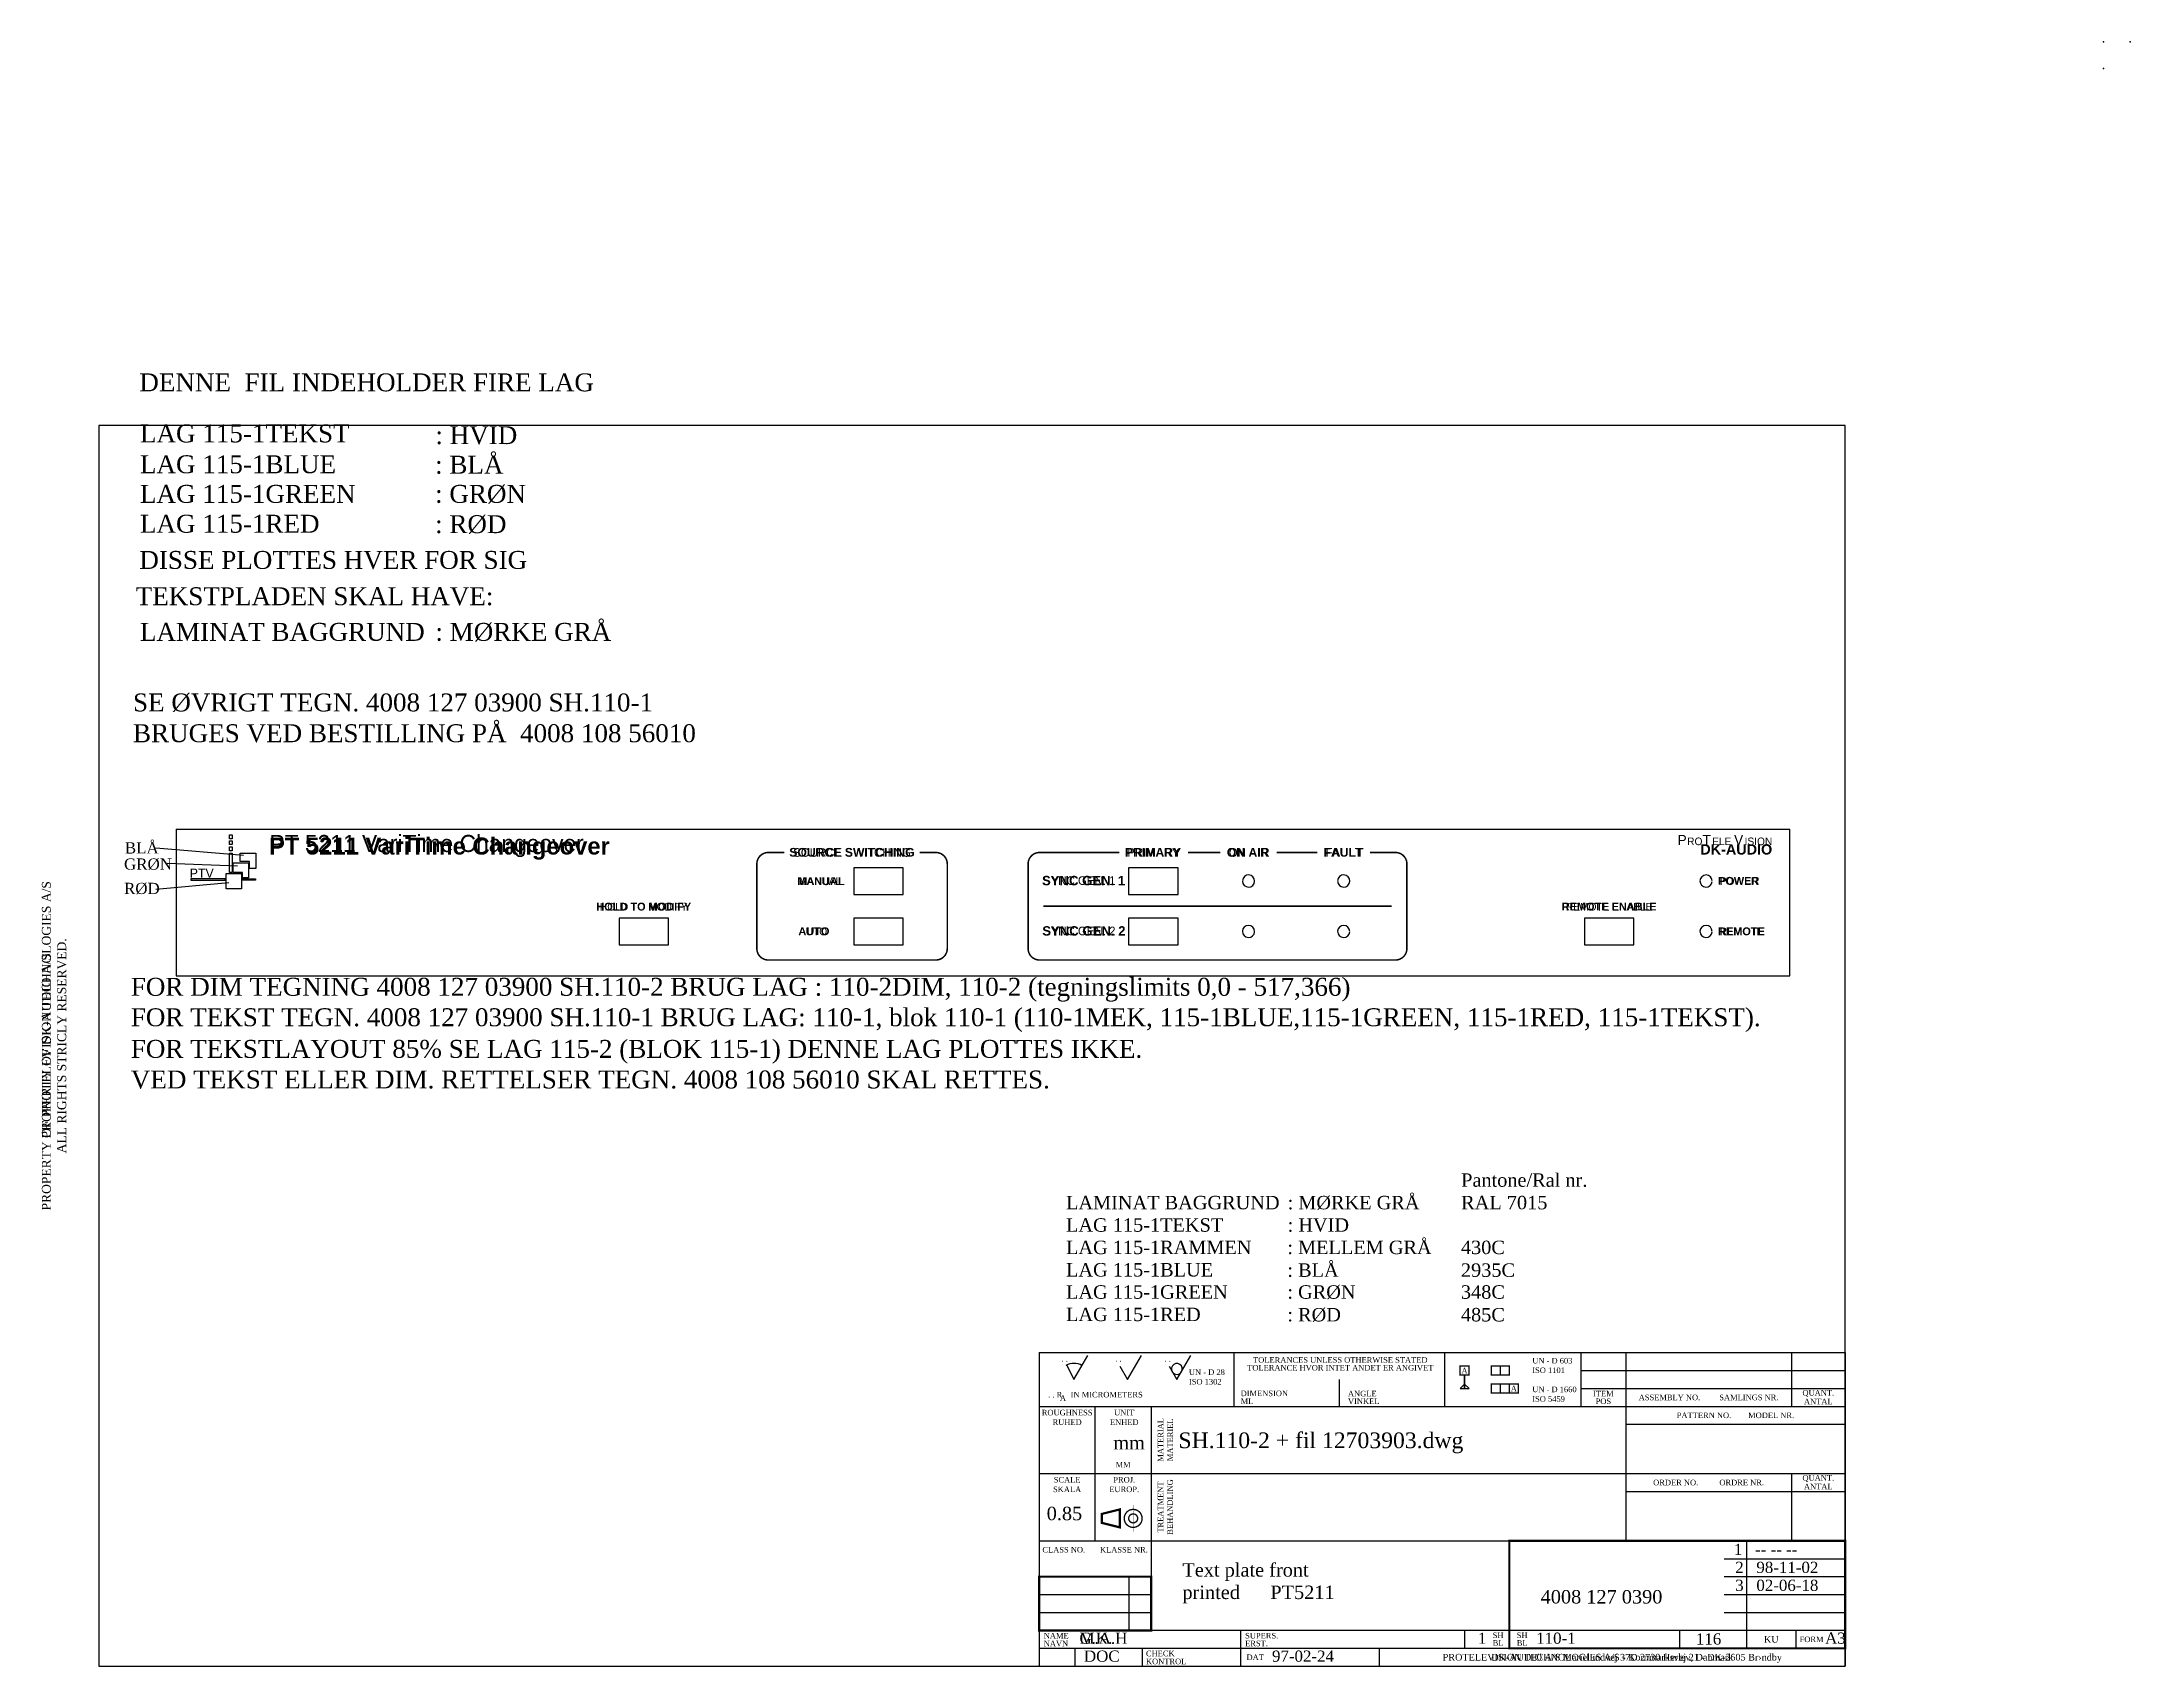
# Model space of a CAD drawing. Extents: x 7 to 474, y 10 to 373.
import ezdxf
from ezdxf.enums import TextEntityAlignment as Align

# ---------------------------------------------------------------- set-up
doc = ezdxf.new("R2010")
doc.units = 0
doc.header["$MEASUREMENT"] = 0
doc.linetypes.add('CENTER', pattern=[2, 1.25, -0.25, 0.25, -0.25])
for name, color, linetype in [('110-1', 10, 'CONTINUOUS'), ('110-1MEK', 3, 'CONTINUOUS'), ('115-1TEKST', 7, 'CONTINUOUS'), ('OLD_TEKST', 7, 'CONTINUOUS'), ('README', 7, 'CONTINUOUS')]:
    doc.layers.add(name, color=color, linetype=linetype)
doc.styles.add('ARIAB', font='ARIAB.SHX')
doc.styles.add('ARIE', font='ARIE.SHX')
doc.styles.add('ARIM', font='ARIM.SHX')
doc.styles.add('DK-AUDIO', font='')
doc.styles.get("Standard").update_dxf_attribs({"font": 'TIMES.TTF'})
doc.styles.add('TXT', font='TIMES.TTF')
doc.styles.add('UV', font='TIMES.TTF')
doc.styles.get('DK-AUDIO').set_extended_font_data('Arial', bold=True)

msp = doc.modelspace()

# ---------------------------------------------------------------- linework, layer by layer
at = {"layer": '110-1'}
for p, q in [((410, 287), (20, 287)), ((20, 287), (20, 10)), ((410, 10), (410, 287)), ((32.74929020616528, 192.7046713228594), (52.27956822626626, 191.065676303779)), ((35.30095806645689, 189.2445704683223), (50.97548604840367, 188.6982391833466)), ((32.71881739343723, 183.4817938985065), (49.03929099122615, 184.9325908195915)), ((255, 67), (255, 50)), ((253, 14), (253, 10)), ((275, 18), (275, 14)), ((20, 10), (410, 10))]:
    msp.add_line(p, q, dxfattribs=at)
for points in [[(230, 80), (410, 80)], [(230, 80), (230, 10)], [(236.1519237886467, 77.23205080756888), (237.75, 74), (240.8685888495279, 79.36650848224347)], [(248.0374851427604, 76.9698057258089), (249.75, 74), (252.8685888495279, 79.36650848224347)], [(259.0374851427604, 76.9698057258089), (260.75, 74), (263.8685888495279, 79.36650848224347)], [(273.5, 80), (273.5, 68)], [(320.5, 80), (320.5, 68)], [(351, 80), (351, 68)], [(361, 80), (361, 38)], [(398, 80), (398, 68)], [(410, 80), (410, 10)], [(351, 76), (410, 76)], [(297, 74), (297, 68)], [(351, 72), (410, 72)], [(230, 68), (410, 68)], [(242.5, 38), (242.5, 68)], [(255, 68), (255, 18)], [(361.0905294119907, 64.00669696654226), (410.0905294119907, 64.00669696654226)], [(230, 53), (410, 53)], [(398, 53), (398, 38)], [(361, 49), (410, 49)], [(230, 38), (410, 38)], [(388, 38), (388, 14)], [(383, 34), (410, 34)], [(250, 30), (250, 18)], [(383, 30), (410, 30)], [(230, 26), (255, 26)], [(383, 26), (410, 26)], [(230, 22), (255, 22)], [(383, 22), (410, 22)], [(410, 18), (230, 18)], [(230, 14), (410, 14)], [(238, 14), (238, 10)], [(253, 14), (253, 10)], [(275, 18), (275, 10)], [(306, 10), (306, 14)], [(325, 18), (325, 14)], [(335, 18), (335, 14)], [(373, 18), (373, 14)], [(399, 18), (399, 14)], [(230, 10), (410, 10)]]:
    msp.add_lwpolyline(points, dxfattribs=at)
for points, const_width in [([(324, 77), (326, 77), (326, 75), (324, 75)], 0.3), ([(331, 75), (333, 75), (333, 77), (331, 77)], 0.3), ([(333, 75), (335, 75), (335, 77), (333, 77)], 0.3), ([(331, 71), (333, 71), (333, 73), (331, 73)], 0.3), ([(333, 71), (335, 71), (335, 73), (333, 73)], 0.3), ([(335, 73), (337, 73), (337, 71), (335, 71)], 0.3), ([(335, 14), (410, 14), (410, 38), (335, 38)], 0.5)]:
    msp.add_lwpolyline(points, close=True, dxfattribs=dict(at, const_width=const_width))
for points, const_width in [([(325, 75), (325, 72)], 0.4), ([(244, 42), (248, 41), (248, 45), (244, 44), (244, 42)], 0.5), ([(230, 18), (255, 18), (255, 30), (230, 30), (230, 18)], 0.5)]:
    msp.add_lwpolyline(points, dxfattribs=dict(at, const_width=const_width))
msp.add_lwpolyline([(324, 72), (326, 72), (325, 73)], close=True, dxfattribs=at)
at = {"layer": '110-1', "color": 2, "linetype": 'CENTER', "const_width": 0.02}
for points in [[(243, 43), (254, 43)], [(251, 46), (251, 40)]]:
    msp.add_lwpolyline(points, dxfattribs=at)
at = {"layer": '110-1', "color": 13}
for points, const_width in [([(249, 43, 1), (253, 43, 1)], 0.2999999999999998), ([(250, 43, 1), (252, 43, 1)], 0.2999999999999999)]:
    msp.add_lwpolyline(points, format="xyb", close=True, dxfattribs=dict(at, const_width=const_width))
at = {"layer": '110-1'}
for centre, radius, start, end in [((237.75, 74), 3.605551275464019, 59.8382447180721, 119.8382447180721), ((260.7603144101786, 76.35859236105458), 1.214781746034139, 306.4847730898729, 299.2476703006309)]:
    msp.add_arc(centre, radius, start, end, dxfattribs=at)
at = {"layer": '110-1MEK'}
for p, q in [((37.26844977473392, 196.8710292734499), (397.6684497747339, 196.8710292734499)), ((397.6684497747339, 164.1460292734499), (397.6684497747339, 196.8710292734499)), ((199.6564922337019, 188.2605292734499), (188.6064922337019, 188.2605292734499)), ((188.6064922337019, 188.2605292734499), (188.6064922337019, 182.3105292734499)), ((199.6564922337019, 182.3105292734499), (199.6564922337019, 188.2605292734499)), ((261.0377850838651, 188.2605292734499), (249.9877850838651, 188.2605292734499)), ((249.9877850838651, 188.2605292734499), (249.9877850838651, 182.3105292734499)), ((261.0377850838651, 182.3105292734499), (261.0377850838651, 188.2605292734499)), ((188.6064922337019, 182.3105292734499), (199.6564922337019, 182.3105292734499)), ((249.9877850838651, 182.3105292734499), (261.0377850838651, 182.3105292734499)), ((147.2334674467764, 177.0065292734499), (136.1834674467764, 177.0065292734499)), ((136.1834674467764, 177.0065292734499), (136.1834674467764, 171.0565292734499)), ((147.2334674467764, 171.0565292734499), (147.2334674467764, 177.0065292734499)), ((199.6564922337019, 177.0065292734499), (188.6064922337019, 177.0065292734499)), ((188.6064922337019, 177.0065292734499), (188.6064922337019, 171.0565292734499)), ((199.6564922337019, 171.0565292734499), (199.6564922337019, 177.0065292734499)), ((261.0377850838651, 177.0065292734499), (249.9877850838651, 177.0065292734499)), ((249.9877850838651, 177.0065292734499), (249.9877850838651, 171.0565292734499)), ((261.0377850838651, 171.0565292734499), (261.0377850838651, 177.0065292734499)), ((351.7770599279696, 177.0065292734499), (351.7770599279696, 171.0565292734499)), ((362.8270599279696, 177.0065292734499), (351.7770599279696, 177.0065292734499)), ((362.8270599279696, 171.0565292734499), (362.8270599279696, 177.0065292734499)), ((136.1834674467764, 171.0565292734499), (147.2334674467764, 171.0565292734499)), ((188.6064922337019, 171.0565292734499), (199.6564922337019, 171.0565292734499)), ((249.9877850838651, 171.0565292734499), (261.0377850838651, 171.0565292734499)), ((351.7770599279696, 171.0565292734499), (362.8270599279696, 171.0565292734499)), ((37.26844977473397, 164.1460292734499), (397.6684497747339, 164.1460292734499))]:
    msp.add_line(p, q, dxfattribs=at)
at = {"layer": '110-1MEK', "color": 3, "linetype": 'CONTINUOUS'}
msp.add_line((37.26844977473392, 196.8710292734499), (37.26844977473392, 164.1460292734499), dxfattribs=at)
at = {"layer": '110-1MEK'}
for centre, start, end in [((276.7602474143173, 185.2855292734499), 180.5060194218778, 177.0371143407239), ((298.0102474143173, 185.2855292734499), 180.5060194218778, 177.0371143407239), ((378.9344497747338, 185.2855292734499), 0.506019421877783, 357.0371143407238), ((276.7602474143173, 174.0315292734499), 0.506019421877783, 357.0371143407238), ((298.0102474143173, 174.0315292734499), 0.506019421877783, 357.0371143407238), ((378.9344497747338, 174.0315292734499), 0.506019421877783, 357.0371143407238)]:
    msp.add_arc(centre, 1.36, start, end, dxfattribs=at)
at = {"layer": '115-1TEKST', "const_width": 0.34}
for points in [[(166.9566278475518, 189.1105292734499), (166.9566278475519, 170.2065292734499, 0.4142135623730948), (169.5066278475519, 167.6565292734499), (206.9326594404602, 167.6565292734499, 0.4142135623730951), (209.4826594404602, 170.2065292734499), (209.4826594404602, 189.1105292734499, 0.4142135623730951), (206.9326594404602, 191.66052927345), (203.3372308490508, 191.66052927345, 0.4238445129098389)], [(173.1171811493685, 191.6605292734499), (169.5066278475518, 191.6605292734499, 0.4142135623730953), (166.9566278475518, 189.1105292734499)], [(227.5325204272324, 189.1105292734499), (227.5325204272325, 170.2065292734499, 0.4142135623730948), (230.0825204272325, 167.6565292734499), (309.5778513484142, 167.6565292734499, 0.4142135623730951), (312.1278513484142, 170.2065292734499), (312.1278513484142, 189.1105292734499, 0.4142135623730951), (309.5778513484142, 191.66052927345), (303.8778043193745, 191.66052927345, 0.4161034678203243)], [(247.8742124544338, 191.66052927345), (230.0825204272324, 191.66052927345, 0.4142135623730951), (227.5325204272324, 189.1105292734499)], [(270.5003131579472, 191.66052927345), (263.2093721466088, 191.6605292734499, 0.4142135623730951)], [(292.1449206920269, 191.66052927345), (283.0189516147664, 191.66052927345, 0.4142135623730951)]]:
    msp.add_lwpolyline(points, format="xyb", dxfattribs=at)
msp.add_lwpolyline([(230.9325204272325, 179.65852927345), (308.7278513484142, 179.6585292734499)], dxfattribs=at)
at = {"layer": 'OLD_TEKST', "linetype": 'CONTINUOUS'}
for points in [[(49.16927159972176, 195.6257252297362), (49.76197376638843, 195.6257252297362), (49.76197376638843, 194.7420595630695), (49.16927159972176, 194.7420595630695), (49.16927159972176, 195.6257252297362)], [(49.16927159972176, 194.2806965630695), (49.76772826638842, 194.2806965630695), (49.76772826638842, 193.4234460630695), (49.16927159972176, 193.4234460630695), (49.16927159972176, 194.2806965630695)], [(49.16927159972176, 192.9301230630695), (49.76772826638842, 192.9301230630695), (49.76772826638842, 192.0405215630695), (49.16927159972176, 192.0405215630695), (49.16927159972176, 192.9301230630695)], [(49.16927159972176, 191.5381743964028), (49.76772826638842, 191.5381743964028), (49.76772826638842, 187.2234865630695), (49.16927159972176, 187.2234865630695), (49.16927159972176, 191.5381743964028)], [(51.58109559972176, 191.5381743964028), (55.05294326638842, 191.5381743964028), (55.05294326638842, 188.0848992297362), (53.6756769330551, 188.0848992297362), (53.6756769330551, 189.6301028964029), (51.5807159330551, 189.6301028964029), (51.58109559972176, 191.5381743964028)], [(48.44224109972176, 186.9670472297362), (51.8550704330551, 186.9670472297362), (51.8550704330551, 183.5218725630695), (48.44224109972176, 183.5218725630695), (48.44224109972176, 186.9670472297362)], [(50.0242129330551, 189.3739213964028), (53.42086676638842, 189.3739213964028), (53.42086676638842, 186.0095817297362), (52.11062859972177, 186.0095817297362), (52.11062859972177, 187.2244243964028), (50.02385593305509, 187.2244243964028), (50.0242129330551, 189.3739213964028)], [(48.18487809972176, 185.7515812297362), (40.52591909972176, 185.7515812297362), (40.52591909972176, 185.4811877297361), (48.18487809972176, 185.4811877297361)], [(52.10515176638845, 185.7515812297362), (54.96815576638843, 185.7515812297362), (54.96815576638843, 185.4811877297361), (52.10865376638844, 185.4811877297361)]]:
    msp.add_lwpolyline(points, close=True, dxfattribs=at)
at = {"layer": 'README', "color": 0, "linetype": 'BYBLOCK'}
for p in [(467.6642000000001, 372.6414699835328), (473.6642000000001, 372.6414699835328), (467.6642000000001, 366.655589886131)]:
    msp.add_point(p, dxfattribs=at)

# ---------------------------------------------------------------- texts
at = {"layer": '110-1'}
for s, height, style, p in [('BLÅ', 2.5, 'UV', (25.81767354669796, 191.4324984139798)), ('GRØN', 2.5, 'UV', (25.63541139036953, 187.8227978069948)), ('RØD', 2.5, 'UV', (25.63541139036953, 182.3862396663939)), ('Pantone/Ral nr.', 3, 'UV', (324.2471113563763, 117.036610685325)), ('LAMINAT BAGGRUND', 3, 'UV', (236, 112)), (': MØRKE GRÅ', 3, 'UV', (285.4892704490437, 112)), ('RAL 7015', 3, 'UV', (324.2471113563763, 112)), ('LAG 115-1TEKST', 3, 'UV', (236, 107)), (': HVID', 3, 'UV', (285.4892704490437, 107)), ('LAG 115-1RAMMEN', 3, 'UV', (236, 102)), (': MELLEM GRÅ', 3, 'UV', (285.4324003701647, 102)), ('430C', 3, 'UV', (324.1902412774973, 102)), ('LAG 115-1BLUE', 3, 'UV', (236, 97)), (': BLÅ', 3, 'UV', (285.4324003701647, 96.92766232799853)), ('2935C', 3, 'UV', (324.1902412774973, 96.92766232799853)), ('LAG 115-1GREEN', 3, 'UV', (236, 92.04318833468577)), (': GRØN', 3, 'UV', (285.4324003701647, 92.04318833468577)), ('348C', 3, 'UV', (324.1902412774973, 92.04318833468577)), ('LAG 115-1RED', 3, 'UV', (236, 87.04318833468577)), (': RØD', 3, 'UV', (285.4324003701647, 86.97085066268428)), ('485C', 3, 'UV', (324.1902412774973, 86.97085066268428)), ('. .', 1.25, 'UV', (235, 78)), ('. .', 1.25, 'UV', (247, 78)), ('. .', 1.25, 'UV', (258, 78)), ('UN - D 28', 1.25, 'UV', (263.4515377956598, 75.02407734614562)), ('UN - D 603', 1.25, 'UV', (340.1222111527001, 77.58373823547444)), ('ISO 1101', 1.25, 'UV', (340.1222111527001, 75.4479114638209)), ('. . R    IN MICROMETERS', 1.25, 'UV', (232, 70)), ('A', 1.25, 'UV', (234.6336749910042, 69.24320691858551)), ('ISO 1302 ', 1.25, 'UV', (263.4515377956598, 72.88825057449208)), ('DIMENSION', 1.25, 'UV', (274.9937374510446, 70.28801997642456)), ('ANGLE', 1.25, 'UV', (298.9650649737952, 70.2320191277991)), ('UN - D 1660', 1.25, 'UV', (340.1222111527001, 71.17625792051382)), ('ISO 5459', 1.25, 'UV', (340.1222111527001, 69.04043114886028)), ('ML', 1.25, 'UV', (274.9937374510446, 68.52234765310455)), ('VINKEL', 1.25, 'UV', (298.9650649737952, 68.52335771047628)), ('SH.110-2 + fil 12703903.dwg', 3.5, 'TXT', (261.1093089669063, 58.68200790593902)), ('NAME', 1.249999999999999, 'UV', (231.02805420544, 16.17553048701874)), ('NAVN', 1.249999999999999, 'UV', (231.02805420544, 14.43706300589521)), ('ERST.', 1.25, 'UV', (276, 14.46198679032727)), ('SUPERS.', 1.25, 'UV', (276, 16.19153286067387)), ('KONTROL', 1.25, 'UV', (253.856761589515, 10.44573543866218)), ('CHECK', 1.25, 'UV', (253.856761589515, 12.22404764596113))]:
    msp.add_text(s, height=height, dxfattribs=dict(at, style=style)).set_placement(p)
for s, p in [('PROPERTY OF DK-AUDIO A/S', (9.285714285714292, 148.5)), ('ALL RIGHTS STRICLY RESERVED.', (12.71428571428571, 148.5))]:
    msp.add_text(s, height=2, rotation=90, dxfattribs=at).set_placement(p, align=Align.CENTER)
at = {"layer": '110-1', "style": 'UV'}
for s, height, p in [('TOLERANCE HVOR INTET ANDET ER ANGIVET', 1.250000000000001, (297.25, 76.00024422185551)), ('TOLERANCES UNLESS OTHERWISE STATED', 1.250000000000001, (297.25, 77.74975577814448)), ('ROUGHNESS', 1.25, (236.25, 66)), ('UNIT', 1.25, (249, 66)), ('RUHED', 1.25, (236.25, 63.86417322834646)), ('ENHED', 1.25, (249, 63.86417322834646)), ('SCALE', 1.25, (236.25, 51)), ('PROJ.', 1.25, (249, 51)), ('MM', 1.25, (248.75, 54.3740157480315)), ('SKALA', 1.25, (236.25, 48.86417322834646)), ('EUROP.', 1.25, (249, 48.86417322834646))]:
    msp.add_text(s, height=height, dxfattribs=at).set_placement(p, align=Align.CENTER)
for s, height, p in [('A', 1.25, (325, 76)), ('A', 1.25, (336, 72)), ('ITEM', 1.25, (356, 70.85433070866141)), ('ASSEMBLY NO.         SAMLINGS NR.', 1.25, (379.5, 70)), ('QUANT.', 1.25, (404, 70.89046010127923)), ('POS', 1.25, (356, 69.14566929133858)), ('PATTERN NO.        MODEL NR.', 1.25, (385.5, 66.00492125984252)), ('ANTAL', 1.25, (404, 69.11446115856329)), ('ORDER NO.          ORDRE NR.', 1.25, (379.5, 51)), ('QUANT.', 1.249999999999999, (404, 51.89426435991213)), ('ANTAL', 1.249999999999999, (404, 50.11065689993039)), ('CLASS NO.       KLASSE NR.', 1.25, (242.5, 36)), ('BL', 1.249999999999999, (332.4953008879645, 15.18873869770814)), ('SH', 1.249999999999999, (332.4953008879645, 16.90498524823715)), ('BL', 1.249999999999999, (337.8685305792917, 15.18873869770814)), ('SH', 1.249999999999999, (337.8685305792917, 16.90498524823715)), ('KU', 1.5, (393.5, 16)), ('FORM', 1.25, (402.5, 16)), ('DAT', 1.25, (278.2508281866458, 12))]:
    msp.add_text(s, height=height, dxfattribs=at).set_placement(p, align=Align.MIDDLE)
for s, p in [('MATERIAL', (257.1054586197872, 60.53414778724726)), ('MATERIEL', (259.2412853914407, 60.53414778724726)), ('BEHANDLING', (259.2412853914407, 45.53414778724726)), ('TREATMENT', (257.1054586197872, 45.53414778724726))]:
    msp.add_text(s, height=1.25, rotation=90, dxfattribs=at).set_placement(p, align=Align.MIDDLE)
at = {"layer": '110-1', "color": 14}
for s, height, p in [('mm', 3, (246.564045793674, 58.38905065563595)), ('0.85', 3, (231.6854279165733, 42.59735321362857)), ('1   -- -- --', 2.5, (385.1659741101236, 34.83837923969952)), ('Text plate front', 3, (262, 30)), ('2   98-11-02', 2.5, (385.4534844161223, 30.81657454382754)), ('printed      PT5211', 3, (262, 25)), ('3   02-06-18', 2.5, (385.4534844161223, 26.81657454382754)), ('4008 127 0390', 3, (342, 24)), ('M.A.H', 2.5, (239, 15)), ('1', 2.5, (328, 15)), ('110-1', 2.5, (341, 15)), ('116', 2.5, (376.6680236079614, 14.84382203354865)), ('DOC', 2.5, (240, 11)), ('97-02-24', 2.5, (282, 11))]:
    msp.add_text(s, height=height, dxfattribs=at).set_placement(p)
at = {"layer": '110-1', "color": 14, "style": 'TXT'}
msp.add_text('A3', height=2.5, dxfattribs=at).set_placement((405.5172989966748, 15.01942516083291))
at = {"layer": '110-1', "color": 10, "style": 'UV'}
msp.add_text('DK-AUDIO A/S Marielundvej 37D 2730 Herlev, Danmark', height=1.5, dxfattribs=at).set_placement((358, 11.81102362204724), align=Align.MIDDLE)
at = {"layer": '115-1TEKST', "style": 'DK-AUDIO'}
for s, height, p in [('PT 5211 VariTime Changeover', 3.8, (58.00728076377663, 191.2019599744392)), ('SOURCE SWITCHING', 1.95, (174.196353985157, 190.7230132861267)), ('PRIMARY', 1.95, (249.1594114468828, 190.7392432574532)), ('ON AIR', 1.95, (271.9032163410222, 190.7104233253859)), ('FAULT', 1.95, (293.4996606617042, 190.7145594805679)), ('DK-AUDIO', 2.3, (377.6534313114664, 191.1973047543867)), ('MANUAL', 1.75, (175.9732815501256, 184.3632133494703)), ('SYNC GEN. 1', 2.1, (230.6400119106622, 184.3388857602819)), ('POWER', 1.75, (381.6072179916603, 184.4530971625703)), ('HOLD TO MODIFY', 1.75, (131.1101598790124, 178.700899374317)), ('REMOTE ENABLE', 1.75, (346.6986310402103, 178.7084866177761)), ('AUTO', 1.75, (176.2365275718969, 173.2062617947246)), ('SYNC GEN. 2', 2.1, (230.7011319208848, 173.1056016053906)), ('REMOTE', 1.75, (381.6072179916603, 173.188593518819))]:
    msp.add_text(s, height=height, dxfattribs=at).set_placement(p)
at = {"layer": 'OLD_TEKST'}
for s, height, style, p in [('PT 5211 VariTime Changeover', 3.808, 'ARIM', (58.11156416396626, 191.7674636490922)), ('P', 2.295, 'ARIE', (372.5576796961222, 193.2931651827999)), ('RO', 1.7, 'ARIE', (374.7140750444061, 193.2933026139924)), ('T', 2.295, 'ARIE', (378.1416979806785, 193.2932668773422)), ('ELE', 1.7, 'ARIE', (380.3007880729132, 193.2934394487435)), ('V', 2.295, 'ARIE', (385.1886860069453, 193.301782465519)), ('ISION', 1.7, 'ARIE', (387.5420876505643, 193.2929637811924)), ('PTV', 2.057, 'ARIE', (40.30920256431791, 186.0083801175004)), ('MANUAL', 1.7, 'ARIAB', (176.3426438017334, 184.435554787447)), ('SYNC GEN. 1', 1.9125, 'ARIAB', (230.8425577909327, 184.435554787447)), ('POWER ', 1.7, 'ARIAB', (381.9944497747338, 184.435554787447)), ('AUTO', 1.7, 'ARIAB', (176.3426438017334, 173.181554787447)), ('SYNC GEN. 2', 1.9125, 'ARIAB', (230.8425577909327, 173.181554787447)), ('REMOTE', 1.7, 'ARIAB', (381.9944497747338, 173.181554787447))]:
    msp.add_text(s, height=height, dxfattribs=dict(at, style=style)).set_placement(p)
at = {"layer": 'OLD_TEKST', "style": 'ARIAB'}
for s, p in [('SOURCE SWITCHING', (188.2196431477566, 191.66052927345)), ('PRIMARY', (255.5127850838651, 191.66052927345)), ('ON AIR', (276.7602474143173, 191.66052927345)), ('FAULT', (298.0102474143172, 191.66052927345))]:
    msp.add_text(s, height=1.9125, dxfattribs=at).set_placement(p, align=Align.MIDDLE)
at = {"layer": 'OLD_TEKST'}
msp.add_text('PROPERTY OF PROTELEVISION TECHNOLOGIES A/S', height=2, rotation=90, dxfattribs=at).set_placement((9.285714285714292, 148.5), align=Align.CENTER)
at = {"layer": 'OLD_TEKST', "style": 'ARIAB'}
for s, p in [('HOLD TO MODIFY', (141.7084674467764, 178.7065292734499)), ('REMOTE ENABLE', (357.3020599279696, 178.7065292734499))]:
    msp.add_text(s, height=1.7, dxfattribs=at).set_placement(p, align=Align.CENTER)
at = {"layer": 'OLD_TEKST', "color": 14}
msp.add_text('G.K.', height=2.5, dxfattribs=at).set_placement((239, 15))
at = {"layer": 'OLD_TEKST', "color": 10, "style": 'UV'}
msp.add_text('PROTELEVISION TECHNOLOGIES A/S - Kornmarksvej 21 - DK-2605 Br›ndby', height=1.5, dxfattribs=at).set_placement((358, 11.81102362204724), align=Align.MIDDLE)
at = {"layer": 'README', "style": 'TXT'}
for s, p in [('DENNE  FIL INDEHOLDER FIRE LAG ', (29.05114731746671, 294.6108290776095)), ('LAG 115-1TEKST', (29.18861631195202, 283.2053515476733)), (': HVID', (95.1743102440103, 282.8225832645047)), ('LAG 115-1BLUE', (29.18861631195202, 276.3239786646669)), (': BLÅ', (95.09848347217155, 276.2275284353316)), ('LAG 115-1GREEN', (29.18861631195202, 269.7148964442479)), (': GRØN', (95.09848347217155, 269.7148964442479)), ('LAG 115-1RED', (29.18861631195202, 263.0482297775812)), (': RØD', (95.09848347217155, 262.9517795482459)), ('DISSE PLOTTES HVER FOR SIG', (29.05114731746671, 254.9709976322531)), ('TEKSTPLADEN SKAL HAVE:', (28.24440364655713, 246.8697890782274)), ('LAMINAT BAGGRUND', (29.18861631195202, 238.9068574910118)), (': MØRKE GRÅ', (95.17431024401029, 238.9068574910118)), ('SE ØVRIGT TEGN. 4008 127 03900 SH.110-1', (27.64218560261638, 223.1535381153231)), ('BRUGES VED BESTILLING PÅ  4008 108 56010', (27.64218560261638, 216.2821451908199)), ('FOR DIM TEGNING 4008 127 03900 SH.110-2 BRUG LAG : 110-2DIM, 110-2 (tegningslimits 0,0 - 517,366)', (27.14988621217887, 159.6737140461043)), ('FOR TEKST TEGN. 4008 127 03900 SH.110-1 BRUG LAG: 110-1, blok 110-1 (110-1MEK, 115-1BLUE,115-1GREEN, 115-1RED, 115-1TEKST). ', (27.14988621217887, 152.876570316202)), ('FOR TEKSTLAYOUT 85% SE LAG 115-2 (BLOK 115-1) DENNE LAG PLOTTES IKKE. ', (27.14988621217887, 145.8159723575789)), ('VED TEKST ELLER DIM. RETTELSER TEGN. 4008 108 56010 SKAL RETTES.', (27.14988621217887, 138.9812447707963))]:
    msp.add_text(s, height=4, dxfattribs=at).set_placement(p)

doc.saveas('drawing.dxf')
